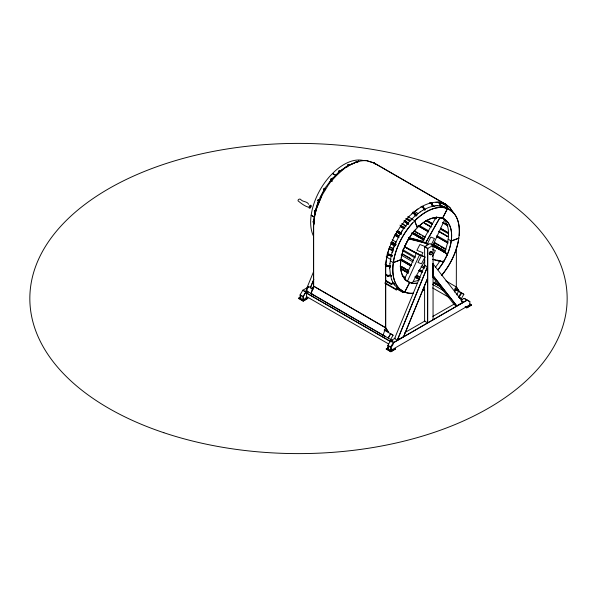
<?xml version="1.0" encoding="UTF-8"?>
<svg xmlns="http://www.w3.org/2000/svg" width="597" height="597" viewBox="0 0 597 597"><rect width="100%" height="100%" fill="white"/><g stroke="black" fill="none" stroke-linecap="round" stroke-linejoin="round"><path stroke-width="0.9" d="M313.679 224.8L313.701 222.703L313.194 222.427M313.761 224.793L313.701 222.703M389.759 268.643C388.244 266.098 391.856 267.195 389.968 265.919M412.676 222.89A47.081 27.178 -60 0 0 393.736 259.867L392.975 265.255A47.081 27.178 -60 0 0 403.027 291.411L404.736 292.142L409.699 282.388L404.37 279.433L416.437 253.128L425.034 257.068M432.721 259.486A291.523 168.279 -60 0 0 443.459 261.896L446.631 255.926A36.104 20.843 -60 0 0 450.847 243.069L451.504 238.942A36.163 20.873 -60 0 0 443.787 218.853L442.489 218.248L447.511 208.651C434.422 202.338 444.758 207.017 452.66 211.577C452.168 213.166 453.175 210.95 452.145 211.637L450.548 210.719M398.46 232.569L398.341 231.852L399.289 231.934M313.761 222.062C311.627 219.994 314.089 224.718 313.94 219.674M313.955 222.994L313.44 223.763L314.097 222.487M320.096 197.517L324.246 189.883L323.484 189.368L324.052 188.503L325.044 189.055M324.634 189.936L325.35 189.204L324.969 189.077M325.208 189.085L324.723 190.085M388.528 266.374L387.087 266.262L387.654 265.59M389.953 263.471L389.811 265.672L390.513 266.075L390.475 266.986L390.237 266.046M399.177 289.149L397.893 288.955L396.177 289.829L397.117 288.635L399.475 289.344L397.05 287.582M396.535 288.97L396.214 289.858L384.968 283.366M403.96 228.121L400.833 232.785L401.55 233.188C399.908 235.315 402.647 232.83 400.721 232.8M340.335 171.242L340.663 170.548L340.193 171.66M459.138 235.509A47.021 27.141 -60 0 0 449.101 209.383L445.758 208.002A47.081 27.178 -60 0 0 416.766 218.815L412.728 222.95A47.021 27.141 -60 0 0 393.811 259.874L393.05 265.262A47.021 27.141 -60 0 0 403.087 291.388L406.415 292.694A47.021 27.141 -60 0 0 413.348 293.209M313.731 221.785L314.694 214.293M419.624 254.882L404.654 246.755L407.632 240.598A36.104 20.843 -60 0 1 415.796 229.293L418.96 226.151A36.163 20.873 -60 0 1 441.228 217.845L442.571 218.293L447.437 208.554L449.093 209.308A47.081 27.178 -60 0 1 459.138 235.464L458.384 240.889A47.021 27.141 -60 0 1 441.422 275.598A47.081 27.178 -60 0 0 458.377 240.86M447.243 207.965C445.855 206.652 448.041 205.159 447.28 207.435M447.302 206.972L447.422 207.898M389.953 263.508L391.184 255.837L391.923 256.27L391.356 256.001M405.482 244.792A36.104 20.843 -60 0 0 401.266 257.65L400.684 261.822A36.163 20.873 -60 0 0 408.4 281.918M444.541 252.031A36.163 20.873 -60 0 0 447.825 241.292L448.407 237.151A36.163 20.873 -60 0 0 444.862 220.666M315.507 212.741L315.283 212.241M314.067 223.681L313.731 222.882M437.064 205.681L441.944 206.338L440.116 205.04L439.899 203.875L440.459 203.256L440.534 204.428M432.541 204.614L432.288 203.577L430.683 202.659M432.489 204.167L432.235 203.592L431.877 204.756M443.459 261.896L441.877 261.046M306.865 288.023L313.612 271.605M345.872 167.361C347.193 167.854 349.76 163.832 349.894 164.944M432.452 276.792L453.989 304.336L456.787 305.903L463.093 302.261L461.742 301.425M349.946 164.809L349.641 164.444L349.252 165.175M341.014 170.869L340.611 170.593M446.638 255.941L447.437 254.016L432.153 245.598M391.871 256.3L392.117 255.285L391.423 254.882L392.878 249.733L394.766 244.643L395.468 245.061L395.886 244.166L395.05 243.725M405.736 222.36L405.781 221.554L406.348 221.629M403.602 336.611L427.474 278.575M332.23 181.503L330.745 179.622M403.945 228.129L407.333 223.8C410.005 223.39 407.52 224.77 406.348 222.972M391.61 255.053C390.654 253.852 387.274 255.009 389.714 255.434M391.848 256.255L392.102 255.307L390.998 254.867M404.176 220.629C406.296 220.815 405.147 222.069 406.161 222.8M392.513 283.702L390.998 284.291L392.162 283.187M392.975 283.142L394.416 284.112L393.259 283.209M318.41 200.637L317.962 200.323L318.753 200.808L315.335 211.002L318.388 200.585M307.477 291.03L305.791 292.052L303.149 296.619L303.194 299.776L303.149 296.619L300.127 294.873L303.112 296.754L305.88 291.955L302.858 290.209L300.09 294.918L300.09 298.03L303.149 299.798L307.03 297.56M390.886 350.402C393.699 346.618 382.722 343.171 390.804 347.379L390.848 350.424L469.876 304.783L469.839 301.627L464.175 298.358L460.884 300.216M390.46 340.939C399.281 340.917 384.774 354.222 393.572 342.581L467.205 300.104L393.572 342.671L390.46 340.939L395.274 338.111M392.02 252.568L393.863 246.949M439.974 203.89L440.511 203.264L438.064 201.876M440.556 203.98L440.459 203.256M332.193 179.19L332.693 179.137L331.828 179.048M358.073 161.809C358.312 160.459 359.178 161.854 358.64 161.078M400.699 226.047L393.886 237.188L388.931 249.039A50.439 29.119 -60 0 0 385.617 268.24L385.617 327.76L383.117 335.156L385.617 336.715L310.977 293.634L313.567 286.164L313.567 226.644A50.439 29.119 -60 0 1 316.888 207.443L321.843 195.592L328.656 184.451M454.496 291.881L456.317 286.926L456.399 247.837M454.578 291.851L456.362 286.993L445.914 280.918M461.72 301.485L463.1 302.209M363.588 160.593A47.081 27.178 -60 0 0 334.589 171.466L330.477 175.555A47.081 27.178 -60 0 0 311.597 212.532L311.141 215.301L314.164 217.047L315.179 212.002L314.403 211.584L314.641 210.599L315.335 211.002M394.677 244.621L395.512 245.061L395.886 244.069L394.498 243.457M414.184 214.054L414.311 213.047L414.863 213.487M310.291 287.858L313.843 279.239M310.373 287.858L313.567 280.112M397.303 340.253L427.474 266.889L427.474 278.687L403.669 336.574L397.303 340.253L394.572 338.603L424.758 265.322L424.758 267.12M319.014 201.04L319.388 200.144M392.945 243.882L392.505 243.255L393.52 243.046M389.96 276.023C388.632 276.404 386.931 276.053 388.975 275.224C390.289 274.292 391.96 277.508 391.162 275.695L390.468 275.292L389.759 268.598M409.632 221.159L415.46 215.569L416.161 215.972L416.915 215.338L416.221 214.935L420.161 211.98M390.938 275.605C391.207 276.418 390.677 277.023 391.751 279.806M388.348 275.486L387.886 276.239L385.475 274.799M319.022 199.779L318.335 199.405L317.985 200.376L318.335 199.405L319.096 199.786L324.186 189.839L323.484 189.368L323.917 189.682M395.184 243.666L400.281 233.725L400.975 234.128M321.902 195.615L316.955 207.435A50.335 29.059 -60 0 0 313.649 226.606L313.649 286.127L385.692 327.723L388.423 331.977L384.423 329.663M407.46 281.217L419.519 254.844M432.631 245.897L444.72 219.547L443.72 218.875A36.104 20.843 -60 0 1 451.429 238.934L450.922 243.083A36.163 20.873 -60 0 1 437.885 269.777A36.104 20.843 -60 0 0 444.481 260.12M310.455 206.92C311.119 205.099 308.664 207.278 310.127 207.263M447.362 206.778L447.459 205.995L440.213 201.808M447.422 205.965L446.832 206.652L447.093 207.749M426.251 246.001L430.818 237.076L434.459 238.516L431.138 245.009M424.825 257.337L421.504 263.829L417.937 262.434L422.922 252.695L416.907 250.33L419.9 244.486L424.989 246.479M432.422 256.419L435.414 250.576L432.795 249.539M398.759 288.918L404.676 292.164L409.676 282.5L410.96 282.918A36.163 20.873 -60 0 0 416.81 283.254M456.69 294.814L458.414 291.567M407.699 240.636L404.654 246.755M403.766 292L403.124 292.56L403.893 291.806M403.094 292.082C404.273 290.194 402.714 293.246 403.012 292.045L397.408 288.814M393.953 237.21L396.035 233.39M436.422 216.689L422.475 241.352L428.176 244.21M442.496 218.375L439.974 217.614L425.504 243.158L439.899 217.659L441.183 217.942M424.795 260.844L412.221 283.082L408.393 281.844A36.104 20.843 -60 0 1 400.684 261.784M298.575 298.052L303.149 300.694L303.112 301.119L307.768 298.119L303.112 300.761M392.916 340.768L306.112 290.627L308.589 286.426L313.418 289.276M306.119 290.702L308.589 286.426M433.056 319.738L433.056 245.337L427.706 248.471L424.601 246.725L429.989 243.569L444.802 252.143M427.668 248.404L427.631 322.873L427.706 248.471L424.601 246.725M390.669 339.424L393.08 335.253L390.654 333.79L388.192 338.059L390.654 333.79M390.848 350.424L387.781 348.663L387.781 345.544L390.475 340.887M386.274 348.685L390.886 351.752L395.46 349.111L395.46 348.708L390.804 351.752L386.229 349.111L388.557 347.364M390.886 351.394L395.423 348.685M458.966 297.112C466.861 286.911 454.108 298.425 461.451 298.545L463.847 294.299L455.004 289.187M465.25 306.634C467.085 309.649 470.429 303.56 471.429 305.224L466.817 307.888L465.25 306.992M471.391 305.246L469.861 304.373M323.484 189.436C325.41 187.839 327.656 184.786 329.663 181.846M407.632 240.598L408.699 238.852L425.609 243.203M425.295 209.435C424.295 211.898 421.706 205.025 423.922 207.987M348.051 165.518L347.312 165.235L348.044 165.757M422.989 207.749L423.333 206.928M422.295 210.614L424.109 209.584L424.803 209.987L425.579 209.584L424.84 209.204L428.84 207.413L432.676 206.271L434.116 206.51L432.721 205.07M432.937 275.575L432.937 263.717L432.937 275.575L456.772 305.91L432.9 275.441M400.848 232.785L402.221 230.636M315.447 212.487C315.238 213.539 314.798 211.905 315.738 211.756M328.701 184.495L331.268 181.033M400.744 226.091L408.893 216.39M331.432 178.809L330.529 179.443L331.231 178.704L331.984 179.16L337.618 173.205M329.723 181.898L331.238 179.913M408.035 224.203L408.721 223.39L408.02 222.987L409.654 221.151M444.474 206.831L446.063 207.562M332.133 179.055L331.932 180.04L330.992 179.675M358.588 161.093L357.849 162.093M432.959 206.293C434.862 206.711 433.295 206.898 432.474 205.935M331.925 179.107L333.529 177.294M313.432 223.696L313.783 224.002L314.015 223.353M331.305 181.092L339.805 172.026M443.392 261.919L432.885 259.232M385.52 280.366L391.125 283.597L392.699 283.179M336.88 174.861L345.864 167.279L348.961 165.347M408.923 216.457L417.915 208.875M424.758 265.322L427.474 266.889M337.663 173.264L339.409 171.742M393.296 262.538L400.93 259.725L393.356 262.643L390.311 260.822M318.835 200.823L319.462 200.226M415.96 215.778L416.639 215.211M395.863 244.091L395.512 245.061M392.475 243.322L393.326 242.986M340.171 171.108L348.006 165.69M411.87 213.696L421.004 206.943M432.609 246.009A291.56 168.302 -60 0 1 447.459 254.091L447.437 254.016M388.475 276.195L387.871 276.187M391.819 283.911L391.483 284.187L385.878 280.948M315.626 211.868L315.238 212.92M314.223 216.98L311.156 215.204L310.843 217.92A47.081 27.178 -60 0 0 313.477 236.061M346.245 166.779L340.118 171.048C339.603 169.973 337.76 171.488 339.365 171.675M420.124 212.002L422.333 210.592M332.544 179.227L332.022 179.13M306.858 287.903L302.783 290.254L305.791 292.052L307.485 291.12M311.179 288.709L312.821 287.761M311.477 288.724L313.074 287.799M311.485 288.814L313.082 287.888M300.866 296.731L298.537 298.478L303.149 301.142L307.768 298.478L306.201 297.172M300.866 297.179L298.575 298.5M313.679 295.052L310.977 293.634M461.384 298.575L458.966 297.179M404.878 332.566L424.922 320.985M432.877 316.388L453.698 304.366M388.52 347.745L386.229 349.066L388.557 347.812M356.603 162.436L355.879 161.921L357.096 162.011M347.312 165.287L348.081 164.884L348.82 165.354L354.842 162.809M385.483 265.344L387.483 266.471M318.835 200.771L319.096 201.264L318.761 200.831M391.52 284.165L385.371 281.015M347.312 165.235L348.297 164.981M458.824 238.218L451.265 241.039L448.22 239.218M348.782 165.287L354.872 162.884M411.684 219.024L414.788 220.815L416.818 218.875A47.021 27.141 -60 0 1 445.772 208.069M414.714 220.838L417.333 227.703L414.661 220.83M440.534 205.861L439.004 205.696M432.75 245.703A291.56 168.302 -60 0 1 444.355 252.3L447.429 254.076M387.281 254.501L388.953 255.389M331.208 179.772L331.925 179.958L332.619 178.951M397.386 289.09L396.177 289.829M385.058 264.202L387.46 265.583L388.841 265.501M458.839 238.128L451.272 240.942M447.765 208.696L449.004 209.577M387.087 266.262L385.483 265.277M392.02 283.829L392.774 283.679M356.842 161.906L355.879 161.921L356.357 162.175M452.213 211.704L452.63 211.532M398.363 232.502L396.677 231.599M435.116 205.816L433.362 206.137L433.885 206.368M387.52 253.509L390.744 254.695M435.064 205.846L437.123 205.652M405.661 222.256L403.975 221.338M388.983 275.299L389.505 275.292M397.281 340.223L427.437 266.896M349.432 165.265L348.969 165.205M348.678 165.6L347.521 165.391M308.321 291.978L306.522 293.015L306.522 296.552L388.662 343.976M466.779 307.507L471.429 304.866L469.861 303.925M466.854 307.865L465.287 306.567M390.431 266.986L389.654 266.628M363.901 160.548L366.655 160.6L373.983 162.869L446.026 204.465L449.981 207.644L453.138 212.525M435.952 202.144L438.698 202.196M308.194 207.144C304.298 205.943 300.515 202.876 298.022 200.808C297.776 199.092 300.418 198.361 301.112 199.935C303.007 201.995 307.224 201.219 308.739 204.346M398.378 231.92L398.281 232.524L400.736 234.017M392.416 283.097L392.975 283.217M454.063 304.343L456.772 305.91M388.296 265.516L389.423 265.643M414.064 213.756L412.378 212.823M340.626 171.07L340.051 170.943M339.939 171.637L338.902 171.309M349.238 165.265L348.745 165.153M348.245 165.645L348.991 165.511A49.641 28.663 -60 0 1 363.872 160.645L366.61 160.705L373.923 162.966L445.974 204.562L449.922 207.734L453.317 213.069M408.706 238.919L408.706 238.919A291.56 168.302 -60 0 1 428.683 244.397L425.497 243.098M388.528 266.359L389.095 266.471M414.788 213.323C413.46 212.666 414.266 215.01 415.176 215.293M405.729 221.606L404.132 220.689M389.781 275.329L390.639 275.56M398.184 288.747L396.714 288.858L403.169 292.567M398.386 289.015L399.192 289.254M392.781 243.837L392.557 243.315M389.699 255.464L391.087 255.912M409.169 238.002L422.579 241.457M422.9 207.569L421.303 206.644M389.11 265.635L389.714 265.74M396.274 289.254L384.99 282.762M392.908 243.912L394.677 244.673M389.363 266.531L390.244 266.896M393.527 242.986L394.259 243.278M339.35 171.585L338.663 171.264L339.633 170.749M390.789 255.755L391.647 256.18M393.856 283.903L394.124 284.015M393.975 243.225L394.811 243.539M444.414 206.86L448.526 209.077L447.787 208.562M399.99 289.597L401.58 290.329M416.602 253.135L404.9 246.785M446.026 204.465L443.743 203.376L435.914 202.241A49.641 28.663 -60 0 0 421.004 207.032M443.69 203.473L445.974 204.562M431.855 204.159L429.377 202.741M356.148 162.003L357.319 162.205M324.88 188.973L324.432 188.779M313.626 295.022L311.074 293.56L313.612 286.232L385.655 327.828L388.334 332.014M383.02 335.23L385.617 336.715M439.705 202.077L446.966 206.293M437.564 202.286L440.026 203.719M441.243 205.935L441.944 206.338L440.914 205.331M430.631 202.667C433.601 202.973 430.75 204.48 432.347 205.667M422.079 206.234L423.736 207.547M434.825 217.674L436.437 218.599M442.892 222.33L447.735 225.121M434.795 217.741L436.407 218.674M442.862 222.397L447.705 225.196M433.332 217.509L435.795 218.912M443.011 223.099L447.899 225.897M414.012 211.166L418.087 213.517M413.139 212.189L414.743 213.181M412.654 212.166L416.982 214.689L413.714 212.89M426.668 220.278L432.318 223.539M440.385 228.196L448.459 232.852M426.624 220.345L432.273 223.599M440.347 228.263L448.414 232.92M425.788 220.696L432.28 224.45M440.317 229.084L448.422 233.763M423.527 222.39L431.534 227.009M438.735 231.166L448.34 236.71M424.564 223.233L430.168 226.464M438.974 231.546L447.772 236.628L446.16 235.778M424.542 223.308L430.146 226.539M438.952 231.621L444.556 234.852M407.781 216.532L412.624 219.323M406.923 218.36L411.012 220.629M419.034 225.345L428.765 230.875M436.788 235.591L448.131 242.054M405.908 218.778L409.945 221.106M418.012 225.77L428.504 231.823M436.579 236.479L447.877 243.001M405.938 218.823L409.967 221.151M418.042 225.808L428.534 231.86M436.601 236.524L447.899 243.039M402.012 223.726L406.05 226.054M414.221 230.74L425.43 237.21M434.235 242.292L446.243 249.218M401.96 223.733L405.997 226.062M415.93 232.173L417.534 233.099M419.131 234.024L420.736 234.949M422.333 235.875L424.736 237.255M434.347 242.8L439.146 245.576M445.549 249.27L440.75 246.494L445.519 249.337M415.9 232.248L417.504 233.173M423.109 236.405L424.706 237.33M434.317 242.875L435.914 243.792M437.519 244.718L439.116 245.643M400.848 225.584L404.878 227.912M412.952 232.569L424.251 239.091M433.123 244.21L445.235 251.195M399.983 225.159L404.826 227.957M412.9 232.614L424.198 239.136M433.071 244.255L445.175 251.24M400.415 226.524L403.647 228.39M411.714 233.046L423.818 240.031M400.43 226.576L403.654 228.442M411.729 233.099L423.833 240.084M432.713 245.21L444.817 252.195M397.251 230.666L399.117 231.823M396.214 231.845L400.303 234.151M395.557 234.054L398.789 235.912L395.505 234.084M395.721 234.658L397.318 235.584M394.856 234.867L399.027 237.315M394.348 235.136L398.348 237.442M437.571 260.083L439.974 261.464M392.154 239.785L396.199 242.173M391.401 241.912L393.035 242.912M390.565 242.643L394.654 244.957M402.676 249.628L415.587 257.083M390.759 243.837L394.774 246.24M402.863 250.822L414.952 257.882M391.423 247.479L393.072 248.345M402.632 253.949L410.684 258.508M389.334 246.658L393.341 248.971M402.147 254.053L413.348 260.516M422.154 265.598L424.557 266.986M389.072 248.106L393.117 250.479M401.087 255.038L413.131 262.038M421.094 266.59L424.34 268.508M389.072 248.942L393.102 251.27M455.108 288.836L459.108 291.149L456.399 286.896M455.011 288.873L459.018 291.187L456.362 286.993M454.944 289.224L463.847 294.299M411.437 265.21L400.945 259.15L411.385 265.202M422.736 271.725L419.504 269.866L422.683 271.717M401.02 260.18L410.706 265.769M418.781 270.426L422.004 272.284M400.184 259.785L410.676 265.837M418.751 270.493L421.975 272.359M464.085 298.366L469.876 301.709M387.065 254.046L388.669 254.964M433.668 282.724L441.19 287.067M433.571 282.799L441.079 287.127M459.369 297.702L462.63 299.582M386.162 256.844L391.005 259.635M402.788 267.217L405.199 268.613M406.811 269.538L408.46 270.404M418.079 276.045L419.691 276.971M432.571 284.411L444.69 291.314M408.564 270.725L400.557 266.105L408.512 270.769M416.572 275.344L419.773 277.187M416.512 275.389L419.713 277.232M400.072 266.083L408.878 271.165M416.087 275.321L420.087 277.627M400.311 267.762L408.415 272.441M415.646 276.605L419.713 278.963M400.423 268.59L407.684 272.784M414.945 276.978L419.788 279.769M400.378 268.657L408.452 273.314M414.908 277.038L419.751 279.836M432.571 287.903L449.519 297.679M402.199 275.605L405.453 277.508M402.296 276.269L405.572 278.075M385.744 274.15L388.207 275.583M385.916 274.926L387.513 275.851M392.557 281.612L394.565 284.97M427.668 322.895L424.601 321.126L424.601 284.806M384.162 330.104L393.065 335.178M391.072 341.79L306.522 293.06L391.035 341.857M306.239 297.552L307.768 298.433L306.201 297.619M400.953 234.143L400.475 233.8M401.042 232.927L400.191 232.487M400.497 232.606L399.945 232.337M443.735 218.95L444.698 219.465M399.662 233.382L398.55 232.696M314.604 211.711L314.582 210.629L315.059 210.875M399.505 232.002L399.975 232.293M399.706 232.188L399.303 231.875M423.28 206.958L423.676 207.219M406.796 222.039L408.706 223.472M448.317 208.86L448.063 208.741M318.761 199.682L319.343 200.01M314.783 210.778L315.671 211.793L315.201 211.077M314.574 211.666L315.022 212.01M416.684 215.211L414.99 213.644M415.922 215.845L415.46 215.427M406.796 223.323L408.087 224.196M415.669 215.674L414.43 214.427M441.123 206.04L439.952 204.099M373.983 162.869L375.961 164.459M373.923 162.966L375.901 164.548M425.079 209.278L424.206 208.435M406.527 223.203L405.781 222.524M313.373 222.562L313.91 223.084M447.175 207.98L447.623 208.36M447.354 208.189L447.847 208.532L447.354 207.622M406.773 222.069L406.281 221.524M397.057 287.657L394.557 284.911M313.641 221.838L313.888 222.226M404.654 246.665L404.714 246.725A291.523 168.279 -60 0 0 425.071 257.023M432.735 206.099L432.288 205.711M424.407 208.666L423.907 207.987M432.937 263.717L463.093 302.261M415.116 213.86L414.87 213.45M440.668 204.868L440.907 205.375M432.191 205.443L431.952 204.98M440.765 205.137L440.549 204.413M432.721 205.084L432.541 204.607M391.744 279.747L392.557 281.672M424.601 246.68L424.683 267.195M385.692 327.723L385.692 268.202A50.335 29.059 -60 0 1 389.005 249.031M430.079 254.352A1.642 0.948 -60 0 1 429.236 253.307A1.642 0.948 -60 0 1 430.482 251.479A1.642 0.948 -60 0 1 431.541 252.21M416.788 283.187A36.104 20.843 -60 0 1 410.945 282.851M418.93 226.166A36.104 20.843 -60 0 1 441.168 217.875M440.25 260.411A36.163 20.873 -60 0 1 435.273 267.396M418.534 280.239A36.163 20.873 -60 0 1 413.714 281.463M401.266 257.68A36.163 20.873 -60 0 1 415.818 229.285M433.235 283.747A47.081 27.178 -60 0 0 435.347 281.911A47.021 27.141 -60 0 1 433.265 283.732M422.407 290.679A47.081 27.178 -60 0 0 424.579 289.612A47.021 27.141 -60 0 1 422.452 290.649M413.296 293.231A47.081 27.178 -60 0 1 406.356 292.724M416.452 253.016A291.523 168.279 -60 0 1 405.37 247.307M408.333 237.628A291.56 168.302 -60 0 1 422.385 241.427M310.709 207.555A1.642 0.948 -60 0 1 308.977 207.622A1.642 0.948 -60 0 1 310.328 205.286A1.642 0.948 -60 0 1 311.134 206.816M335.566 175.234L332.484 173.481L335.566 175.234M441.273 286.896L434.034 282.717L441.273 286.963M163.832 432.713A268.65 155.101 0 0 0 567.15 298.724A268.65 155.101 0 0 0 164.518 164.063A268.65 155.101 0 0 0 163.832 432.713M431.459 254.449A1.642 0.948 -60 0 0 431.982 251.904A1.642 0.948 -60 0 0 430.034 253.628A1.642 0.948 -60 0 0 431.459 254.449"/></g></svg>
